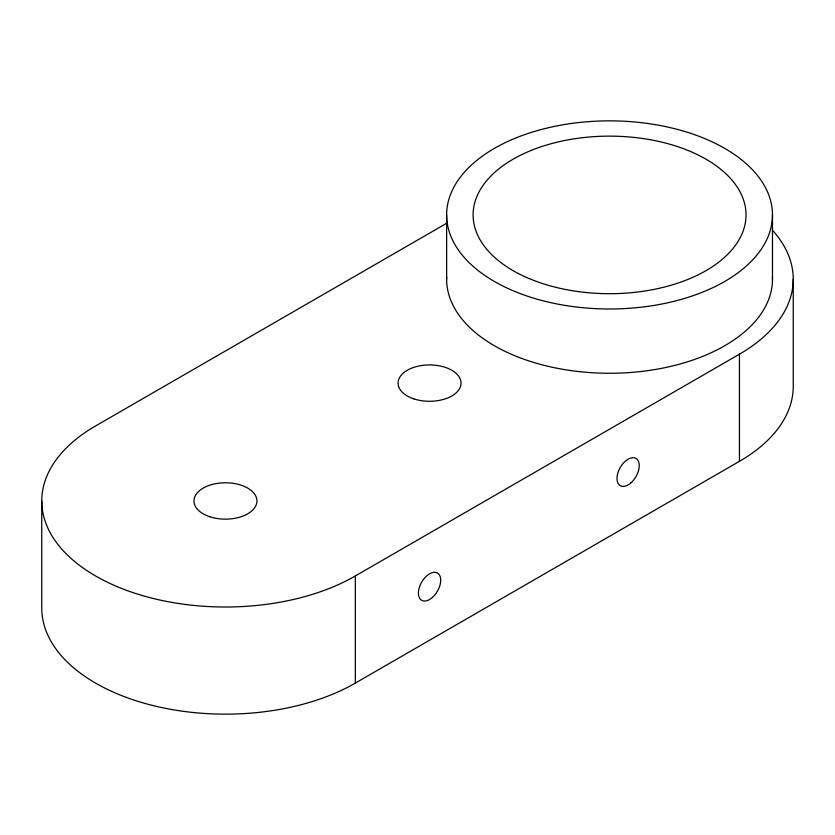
<?xml version="1.0" encoding="UTF-8"?>
<svg xmlns="http://www.w3.org/2000/svg" width="835" height="835" viewBox="0 0 835 835"><rect width="100%" height="100%" fill="white"/><g stroke="black" fill="none" stroke-linecap="round" stroke-linejoin="round"><path stroke-width="1.25" d="M446.902 223.122L95.555 425.965A183.7 106.055 0 0 0 95.555 575.952A183.7 106.055 0 0 0 355.334 575.952L739.445 354.186A183.7 106.055 0 0 0 773.2 231.024M41.75 500.958L41.75 608.089A183.7 106.055 0 0 0 155.143 706.076A183.7 106.055 0 0 0 355.334 683.082L739.445 461.327A183.7 106.055 0 0 0 793.25 386.334L793.25 279.193M772.479 214.919A162.929 94.063 0 0 1 528.096 296.383A162.929 94.063 0 0 1 528.096 133.454A162.929 94.063 0 0 1 772.479 214.919L772.479 279.193M739.445 354.186L739.445 461.327M446.631 214.919L446.631 279.193M355.334 575.952L355.334 683.082M772.427 276.75A162.929 94.063 0 0 1 609.55 373.266A162.929 94.063 0 0 1 446.683 276.75M209.7 516.708A31.49 18.182 0 0 0 256.94 500.958A31.49 18.182 0 0 0 209.7 485.218A31.49 18.182 0 0 0 209.7 516.708M413.816 398.859A31.49 18.182 0 0 0 461.056 383.119A31.49 18.182 0 0 0 413.816 367.369A31.49 18.182 0 0 0 413.816 398.859M432.446 597.422A15.75 9.091 -60 0 0 437.436 573.029A15.75 9.091 -60 0 0 418.805 589.552A15.75 9.091 -60 0 0 432.446 597.422M630.989 482.787A15.75 9.091 -60 0 0 635.988 458.405A15.75 9.091 -60 0 0 617.357 474.917A15.75 9.091 -60 0 0 630.989 482.787M513.066 270.623A136.46 78.782 0 0 0 741.365 235.303A136.46 78.782 0 0 0 574.24 138.819A136.46 78.782 0 0 0 513.066 270.623"/></g></svg>
